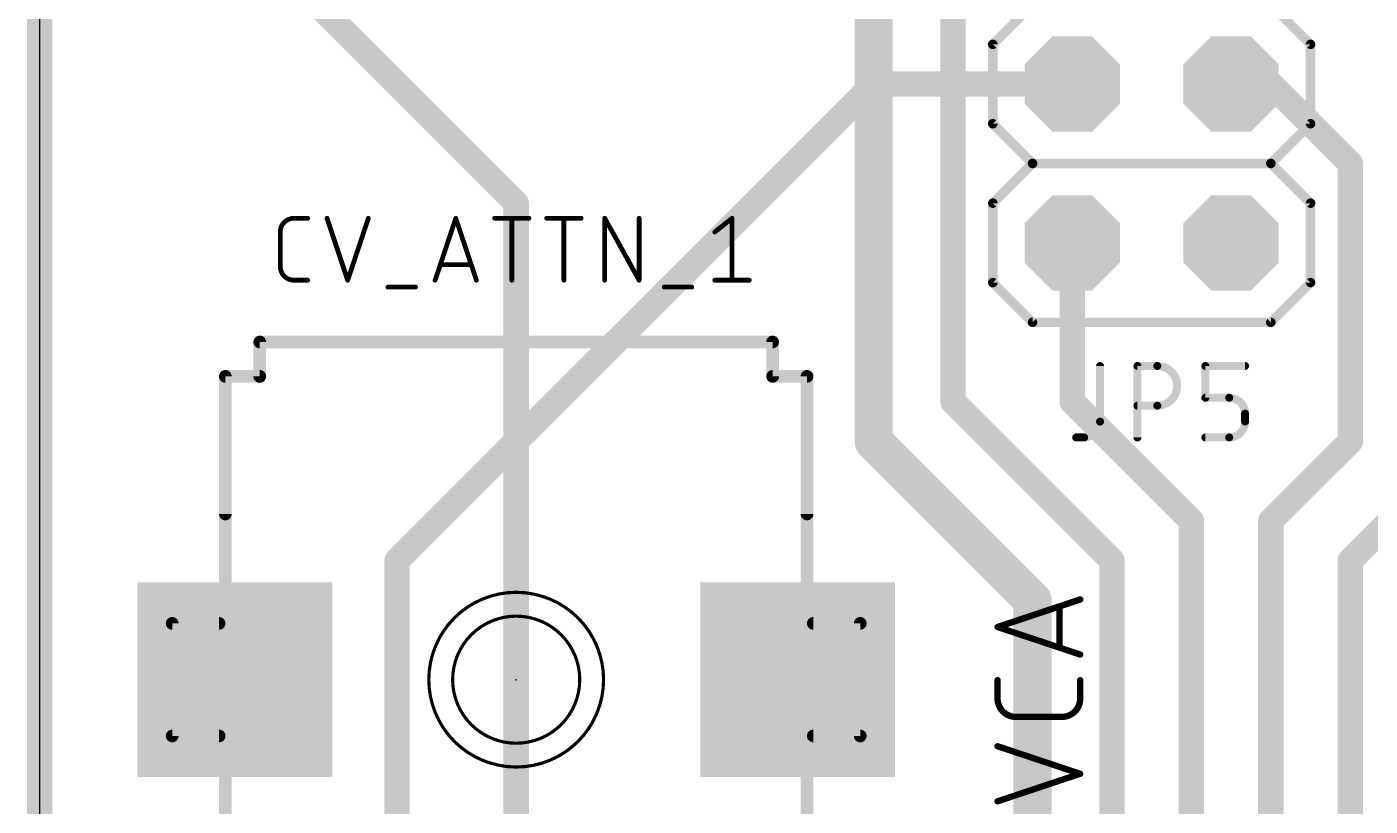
# Model space of a CAD drawing. Extents: x -0.2 to 35.8, y -0.2 to 99.3.
# Drawn here: x -0.2 to 21.27, y 71 to 83.46 of the extents above; entities that cross this region are included whole.
import ezdxf

# ---------------------------------------------------------------- set-up
doc = ezdxf.new("R2010")
doc.units = 0
for name, color, linetype in [('1', 12, 'CONTINUOUS'), ('16', 132, 'CONTINUOUS'), ('17', 110, 'CONTINUOUS'), ('20', 31, 'CONTINUOUS'), ('21', 253, 'CONTINUOUS'), ('23', 53, 'CONTINUOUS'), ('25', 253, 'CONTINUOUS'), ('51', 253, 'CONTINUOUS')]:
    doc.layers.add(name, color=color, linetype=linetype)

# ---------------------------------------------------------------- blocks, each defined once
blk = doc.blocks.new('SQUAREP')
blk.add_solid([(-0.5, -0.5), (0.5, -0.5), (-0.5, 0.5), (0.5, 0.5)])
blk = doc.blocks.new('RECT')
blk.add_solid([(-0.5, -0.5), (0.5, -0.5), (-0.5, 0.5), (0.5, 0.5)])
blk = doc.blocks.new('OCTAGONP')
at = {"const_width": 0.5}
blk.add_lwpolyline([(-0.25, -0.1036), (-0.25, 0.1036), (-0.1036, 0.25), (0.1036, 0.25), (0.25, 0.1036), (0.25, -0.1036), (0.1036, -0.25), (-0.1036, -0.25), (-0.25, -0.1036), (-0.25, 0.1036)], dxfattribs=at)

msp = doc.modelspace()

# ---------------------------------------------------------------- linework, layer by layer
at = {"layer": '1'}
for points, const_width in [([(0, 99.06), (0, 0)], 0.4064), ([(13.335, 86.36), (13.335, 76.835)], 0.6096), ([(3.175, 85.09), (7.62, 80.645)], 0.4064), ([(14.605, 83.82), (14.605, 77.47)], 0.4064), ([(19.685, 82.55), (19.05, 82.55)], 0.4064), ([(20.955, 81.28), (19.685, 82.55)], 0.4064), ([(20.955, 76.835), (20.955, 81.28)], 0.4064), ([(7.62, 80.645), (7.62, 66.025)], 0.4064), ([(16.51, 80.01), (16.51, 77.47)], 0.4064), ([(14.605, 77.47), (17.145, 74.93)], 0.4064), ([(16.51, 77.47), (18.415, 75.565)], 0.4064), ([(13.335, 76.835), (15.875, 74.295)], 0.6096), ([(19.685, 75.565), (20.955, 76.835)], 0.4064), ([(22.225, 76.2), (20.955, 74.93)], 0.4064), ([(18.415, 75.565), (18.415, 62.865)], 0.4064), ([(19.685, 63.5), (19.685, 75.565)], 0.4064), ([(17.145, 74.93), (17.145, 60.96)], 0.4064), ([(20.955, 74.93), (20.955, 64.135)], 0.4064), ([(15.875, 74.295), (15.875, 63.5)], 0.6096)]:
    msp.add_lwpolyline(points, dxfattribs=dict(at, const_width=const_width))
for points, const_width in [([(19.05, 82.6516, 1), (19.05, 82.4484)], 0.2032), ([(19.7568, 82.6218, 1), (19.6132, 82.4782)], 0.2032), ([(19.685, 82.4484, 1), (19.685, 82.6516)], 0.2032), ([(21.0566, 81.28, 1), (20.8534, 81.28)], 0.2032), ([(20.8832, 81.2082, 1), (21.0268, 81.3518)], 0.2032), ([(7.7216, 80.645, 1), (7.5184, 80.645)], 0.2032), ([(7.5482, 80.5732, 1), (7.6918, 80.7168)], 0.2032), ([(16.6116, 80.01, 1), (16.4084, 80.01)], 0.2032), ([(14.5034, 77.47, 1), (14.7066, 77.47)], 0.2032), ([(14.6768, 77.5418, 1), (14.5332, 77.3982)], 0.2032), ([(16.4084, 77.47, 1), (16.6116, 77.47)], 0.2032), ([(16.5818, 77.5418, 1), (16.4382, 77.3982)], 0.2032), ([(13.4428, 76.9428, 1), (13.2272, 76.7272)], 0.3048), ([(13.1826, 76.835, 1), (13.4874, 76.835)], 0.3048), ([(20.8534, 76.835, 1), (21.0566, 76.835)], 0.2032), ([(21.0268, 76.7632, 1), (20.8832, 76.9068)], 0.2032), ([(18.5166, 75.565, 1), (18.3134, 75.565)], 0.2032), ([(18.3432, 75.4932, 1), (18.4868, 75.6368)], 0.2032), ([(19.7866, 75.565, 1), (19.5834, 75.565)], 0.2032), ([(19.6132, 75.6368, 1), (19.7568, 75.4932)], 0.2032), ([(17.2466, 74.93, 1), (17.0434, 74.93)], 0.2032), ([(17.0732, 74.8582, 1), (17.2168, 75.0018)], 0.2032), ([(21.0566, 74.93, 1), (20.8534, 74.93)], 0.2032), ([(20.8832, 75.0018, 1), (21.0268, 74.8582)], 0.2032), ([(16.0274, 74.295, 1), (15.7226, 74.295)], 0.3048), ([(15.7672, 74.1872, 1), (15.9828, 74.4028)], 0.3048)]:
    msp.add_lwpolyline(points, format="xyb", dxfattribs=dict(at, const_width=const_width))
at = {"layer": '16', "const_width": 0.4064}
for points in [[(0, 99.06), (0, 0)], [(13.335, 82.55), (5.715, 74.93)], [(16.51, 82.55), (13.335, 82.55)], [(5.715, 74.93), (5.715, 70.485)]]:
    msp.add_lwpolyline(points, dxfattribs=at)
at = {"layer": '16', "const_width": 0.2032}
for points in [[(13.335, 82.6516, 1), (13.335, 82.4484)], [(13.4068, 82.4782, 1), (13.2632, 82.6218)], [(16.51, 82.4484, 1), (16.51, 82.6516)], [(5.8166, 74.93, 1), (5.6134, 74.93)], [(5.6432, 75.0018, 1), (5.7868, 74.8582)]]:
    msp.add_lwpolyline(points, format="xyb", dxfattribs=at)
at = {"layer": '20'}
msp.add_line((0, 99.05), (0, 0), dxfattribs=at)
at = {"layer": '21'}
for points, const_width in [([(15.875, 83.82), (15.24, 83.185)], 0.1524), ([(19.685, 83.82), (20.32, 83.185)], 0.1524), ([(15.24, 83.185), (15.24, 81.915)], 0.1524), ([(20.32, 83.185), (20.32, 81.915)], 0.1524), ([(15.24, 81.915), (15.875, 81.28)], 0.1524), ([(20.32, 81.915), (19.685, 81.28)], 0.1524), ([(15.875, 81.28), (15.24, 80.645)], 0.1524), ([(19.685, 81.28), (15.875, 81.28)], 0.1524), ([(19.685, 81.28), (20.32, 80.645)], 0.1524), ([(15.24, 80.645), (15.24, 79.375)], 0.1524), ([(20.32, 80.645), (20.32, 79.375)], 0.1524), ([(15.24, 79.375), (15.875, 78.74)], 0.1524), ([(20.32, 79.375), (19.685, 78.74)], 0.1524), ([(19.685, 78.74), (15.875, 78.74)], 0.1524), ([(3.52, 78.425), (11.72, 78.425)], 0.2032), ([(3.52, 78.425), (3.52, 77.875)], 0.2032), ([(11.72, 77.875), (11.72, 78.425)], 0.2032), ([(3.52, 77.875), (2.97, 77.875)], 0.2032), ([(2.97, 75.675), (2.97, 77.875)], 0.2032), ([(12.27, 77.875), (11.72, 77.875)], 0.2032), ([(12.27, 77.875), (12.27, 75.675)], 0.2032)]:
    msp.add_lwpolyline(points, dxfattribs=dict(at, const_width=const_width))
for points, const_width in [([(15.2781, 83.185, 1), (15.2019, 83.185)], 0.0762), ([(15.2131, 83.2119, 1), (15.2669, 83.1581)], 0.0762), ([(20.3581, 83.185, 1), (20.2819, 83.185)], 0.0762), ([(20.2931, 83.1581, 1), (20.3469, 83.2119)], 0.0762), ([(15.2019, 81.915, 1), (15.2781, 81.915)], 0.0762), ([(15.2669, 81.9419, 1), (15.2131, 81.8881)], 0.0762), ([(20.2819, 81.915, 1), (20.3581, 81.915)], 0.0762), ([(20.3469, 81.8881, 1), (20.2931, 81.9419)], 0.0762), ([(15.875, 81.3181, 1), (15.875, 81.2419)], 0.0762), ([(15.9019, 81.2531, 1), (15.8481, 81.3069)], 0.0762), ([(15.8481, 81.2531, 1), (15.9019, 81.3069)], 0.0762), ([(19.7119, 81.3069, 1), (19.6581, 81.2531)], 0.0762), ([(19.6581, 81.3069, 1), (19.7119, 81.2531)], 0.0762), ([(19.685, 81.2419, 1), (19.685, 81.3181)], 0.0762), ([(15.2781, 80.645, 1), (15.2019, 80.645)], 0.0762), ([(15.2131, 80.6719, 1), (15.2669, 80.6181)], 0.0762), ([(20.3581, 80.645, 1), (20.2819, 80.645)], 0.0762), ([(20.2931, 80.6181, 1), (20.3469, 80.6719)], 0.0762), ([(15.2019, 79.375, 1), (15.2781, 79.375)], 0.0762), ([(15.2669, 79.4019, 1), (15.2131, 79.3481)], 0.0762), ([(20.2819, 79.375, 1), (20.3581, 79.375)], 0.0762), ([(20.3469, 79.3481, 1), (20.2931, 79.4019)], 0.0762), ([(15.875, 78.7781, 1), (15.875, 78.7019)], 0.0762), ([(19.685, 78.7019, 1), (19.685, 78.7781)], 0.0762), ([(15.8481, 78.7131, 1), (15.9019, 78.7669)], 0.0762), ([(19.6581, 78.7669, 1), (19.7119, 78.7131)], 0.0762), ([(3.52, 78.4758, 1), (3.52, 78.3742)], 0.1016), ([(3.5708, 78.425, 1), (3.4692, 78.425)], 0.1016), ([(11.7708, 78.425, 1), (11.6692, 78.425)], 0.1016), ([(11.72, 78.3742, 1), (11.72, 78.4758)], 0.1016), ([(2.97, 77.9258, 1), (2.97, 77.8242)], 0.1016), ([(3.0208, 77.875, 1), (2.9192, 77.875)], 0.1016), ([(3.52, 77.8242, 1), (3.52, 77.9258)], 0.1016), ([(11.72, 77.9258, 1), (11.72, 77.8242)], 0.1016), ([(12.3208, 77.875, 1), (12.2192, 77.875)], 0.1016), ([(12.27, 77.8242, 1), (12.27, 77.9258)], 0.1016), ([(3.4692, 77.875, 1), (3.5708, 77.875)], 0.1016), ([(11.6692, 77.875, 1), (11.7708, 77.875)], 0.1016), ([(2.9192, 75.675, 1), (3.0208, 75.675)], 0.1016), ([(12.2192, 75.675, 1), (12.3208, 75.675)], 0.1016), ([(7.62, 71.628, 1), (7.62, 74.422, 1), (7.62, 71.628)], 0.0508), ([(7.62, 72.009, 1), (7.62, 74.041, 1), (7.62, 72.009)], 0.0508)]:
    msp.add_lwpolyline(points, format="xyb", dxfattribs=dict(at, const_width=const_width))
at = {"layer": '23'}
msp.add_point((7.62, 73.025), dxfattribs=at)
at = {"layer": '25'}
for points, const_width in [([(4.0682, 80.4037, 0.4142), (3.8481, 80.1836)], 0.0762), ([(4.0682, 80.4227, 1), (4.0682, 80.3847)], 0.0381), ([(4.0682, 80.3847, 1), (4.0682, 80.4227)], 0.0381), ([(4.2884, 80.3847, 1), (4.2884, 80.4227)], 0.0381), ([(4.6139, 80.4097, 1), (4.5777, 80.3977)], 0.0381), ([(5.2743, 80.3977, 1), (5.2381, 80.4097)], 0.0381), ([(6.6723, 80.4097, 1), (6.6361, 80.3977)], 0.0381), ([(6.6723, 80.3977, 1), (6.6361, 80.4097)], 0.0381), ([(7.2752, 80.4227, 1), (7.2752, 80.3847)], 0.0381), ([(7.5694, 80.4037, 1), (7.5313, 80.4037)], 0.0381), ([(7.8255, 80.3847, 1), (7.8255, 80.4227)], 0.0381), ([(8.1073, 80.4227, 1), (8.1073, 80.3847)], 0.0381), ([(8.4015, 80.4037, 1), (8.3634, 80.4037)], 0.0381), ([(8.6576, 80.3847, 1), (8.6576, 80.4227)], 0.0381), ([(9.0544, 80.4037, 1), (9.0163, 80.4037)], 0.0381), ([(9.052, 80.413, 1), (9.0187, 80.3944)], 0.0381), ([(9.6048, 80.4037, 1), (9.5667, 80.4037)], 0.0381), ([(11.0898, 80.4037, 1), (11.0517, 80.4037)], 0.0381), ([(11.0826, 80.3888, 1), (11.0588, 80.4186)], 0.0381), ([(3.8672, 80.1836, 1), (3.8291, 80.1836)], 0.0381), ([(3.8291, 80.1836, 1), (3.8672, 80.1836)], 0.0381), ([(10.7837, 80.1984, 1), (10.8075, 80.1687)], 0.0381), ([(6.4066, 79.6798, 1), (6.4066, 79.6417)], 0.0381), ([(6.9019, 79.6417, 1), (6.9019, 79.6798)], 0.0381), ([(3.8481, 79.6332, 0.4142), (4.0682, 79.4131)], 0.0762), ([(3.8672, 79.6332, 1), (3.8291, 79.6332)], 0.0381), ([(3.8291, 79.6332, 1), (3.8672, 79.6332)], 0.0381), ([(4.0682, 79.4321, 1), (4.0682, 79.3941)], 0.0381), ([(4.0682, 79.3941, 1), (4.0682, 79.4321)], 0.0381), ([(4.2884, 79.3941, 1), (4.2884, 79.4321)], 0.0381), ([(4.9079, 79.4191, 1), (4.9441, 79.4071)], 0.0381), ([(4.9079, 79.4071, 1), (4.9441, 79.4191)], 0.0381), ([(5.57, 79.3221, 1), (5.57, 79.284)], 0.0381), ([(6.0102, 79.284, 1), (6.0102, 79.3221)], 0.0381), ([(6.3059, 79.4191, 1), (6.3421, 79.4071)], 0.0381), ([(6.9663, 79.4071, 1), (7.0025, 79.4191)], 0.0381), ([(7.5313, 79.4131, 1), (7.5694, 79.4131)], 0.0381), ([(8.3634, 79.4131, 1), (8.4015, 79.4131)], 0.0381), ([(9.0163, 79.4131, 1), (9.0544, 79.4131)], 0.0381), ([(9.5667, 79.4131, 1), (9.6048, 79.4131)], 0.0381), ([(9.569, 79.4038, 1), (9.6024, 79.4224)], 0.0381), ([(9.9865, 79.3221, 1), (9.9865, 79.284)], 0.0381), ([(10.4268, 79.284, 1), (10.4268, 79.3221)], 0.0381), ([(10.7956, 79.4321, 1), (10.7956, 79.3941)], 0.0381), ([(11.0517, 79.4131, 1), (11.0898, 79.4131)], 0.0381), ([(11.3459, 79.3941, 1), (11.3459, 79.4321)], 0.0381), ([(16.9862, 78.0415, 1), (16.9228, 78.0415)], 0.0635), ([(17.5525, 78.0733, 1), (17.5525, 78.0097)], 0.0635), ([(17.5843, 78.0415, 1), (17.5208, 78.0415)], 0.0635), ([(17.87, 78.0733, 1), (17.87, 78.0097)], 0.0635), ([(17.87, 77.4065, 1), (17.87, 78.0415)], 0.127), ([(17.87, 78.0097, 1), (17.87, 78.0733)], 0.0635), ([(18.6384, 78.0733, 1), (18.6384, 78.0097)], 0.0635), ([(18.6701, 78.0415, 1), (18.6066, 78.0415)], 0.0635), ([(19.2734, 78.0097, 1), (19.2734, 78.0733)], 0.0635), ([(18.6384, 77.5653, 1), (18.6384, 77.5018)], 0.0635), ([(18.6066, 77.5335, 1), (18.6701, 77.5335)], 0.0635), ([(19.2734, 77.2795, 0.4142), (19.0194, 77.5335)], 0.127), ([(19.0194, 77.5653, 1), (19.0194, 77.5018)], 0.0635), ([(19.0194, 77.5018, 1), (19.0194, 77.5653)], 0.0635), ([(17.5525, 77.4383, 1), (17.5525, 77.3748)], 0.0635), ([(17.87, 77.4383, 1), (17.87, 77.3748)], 0.0635), ([(17.87, 77.3748, 1), (17.87, 77.4383)], 0.0635), ([(19.3051, 77.2795, 1), (19.2416, 77.2795)], 0.0635), ([(16.7005, 76.8985, 0.4142), (16.9545, 77.1525)], 0.127), ([(16.9862, 77.1525, 1), (16.9228, 77.1525)], 0.0635), ([(16.9228, 77.1525, 1), (16.9862, 77.1525)], 0.0635), ([(19.0194, 76.8985, 0.4142), (19.2734, 77.1525)], 0.127), ([(19.2416, 77.2795, 1), (19.3051, 77.2795)], 0.0635), ([(19.3051, 77.1525, 1), (19.2416, 77.1525)], 0.0635), ([(19.2416, 77.1525, 1), (19.3051, 77.1525)], 0.0635), ([(16.5735, 76.9303, 1), (16.5735, 76.8667)], 0.0635), ([(16.7005, 76.9303, 1), (16.7005, 76.8667)], 0.0635), ([(16.7005, 76.8667, 1), (16.7005, 76.9303)], 0.0635), ([(17.5208, 76.8985, 1), (17.5843, 76.8985)], 0.0635), ([(18.6384, 76.9303, 1), (18.6384, 76.8667)], 0.0635), ([(19.0194, 76.9303, 1), (19.0194, 76.8667)], 0.0635), ([(19.0194, 76.8667, 1), (19.0194, 76.9303)], 0.0635), ([(16.645, 74.283, 1), (16.629, 74.3312)], 0.0508), ([(16.3322, 74.197, 1), (16.2814, 74.197)], 0.0508), ([(15.3242, 73.8909, 1), (15.3082, 73.8427)], 0.0508), ([(15.3082, 73.8909, 1), (15.3242, 73.8427)], 0.0508), ([(16.2814, 73.5366, 1), (16.3322, 73.5366)], 0.0508), ([(16.629, 73.4024, 1), (16.645, 73.4506)], 0.0508), ([(15.3416, 73.0166, 1), (15.2908, 73.0166)], 0.0508), ([(16.6624, 73.0166, 1), (16.6116, 73.0166)], 0.0508), ([(15.3162, 72.7231, 0.4142), (15.6097, 72.4296)], 0.1016), ([(15.3416, 72.7231, 1), (15.2908, 72.7231)], 0.0508), ([(15.2908, 72.7231, 1), (15.3416, 72.7231)], 0.0508), ([(16.3435, 72.4296, 0.4142), (16.637, 72.7231)], 0.1016), ([(16.6624, 72.7231, 1), (16.6116, 72.7231)], 0.0508), ([(16.6116, 72.7231, 1), (16.6624, 72.7231)], 0.0508), ([(15.6097, 72.455, 1), (15.6097, 72.4042)], 0.0508), ([(15.6097, 72.4042, 1), (15.6097, 72.455)], 0.0508), ([(16.3435, 72.455, 1), (16.3435, 72.4042)], 0.0508), ([(16.3435, 72.4042, 1), (16.3435, 72.455)], 0.0508), ([(15.3242, 71.9842, 1), (15.3082, 71.936)], 0.0508), ([(16.645, 71.4957, 1), (16.629, 71.5439)], 0.0508), ([(16.629, 71.4957, 1), (16.645, 71.5439)], 0.0508), ([(15.3082, 71.1037, 1), (15.3242, 71.0555)], 0.0508)]:
    msp.add_lwpolyline(points, format="xyb", dxfattribs=dict(at, const_width=const_width))
for points, const_width in [([(4.0682, 80.4037), (4.2884, 80.4037)], 0.0762), ([(4.5958, 80.4037), (4.926, 79.4131)], 0.0762), ([(4.926, 79.4131), (5.2562, 80.4037)], 0.0762), ([(6.324, 79.4131), (6.6542, 80.4037)], 0.0762), ([(6.6542, 80.4037), (6.9844, 79.4131)], 0.0762), ([(7.2752, 80.4037), (7.8255, 80.4037)], 0.0762), ([(7.5503, 79.4131), (7.5503, 80.4037)], 0.0762), ([(8.1073, 80.4037), (8.6576, 80.4037)], 0.0762), ([(8.3824, 79.4131), (8.3824, 80.4037)], 0.0762), ([(9.0354, 79.4131), (9.0354, 80.4037)], 0.0762), ([(9.0354, 80.4037), (9.5857, 79.4131)], 0.0762), ([(9.5857, 79.4131), (9.5857, 80.4037)], 0.0762), ([(10.7956, 80.1836), (11.0707, 80.4037)], 0.0762), ([(11.0707, 80.4037), (11.0707, 79.4131)], 0.0762), ([(3.8481, 79.6332), (3.8481, 80.1836)], 0.0762), ([(6.9019, 79.6608), (6.4066, 79.6608)], 0.0762), ([(4.2884, 79.4131), (4.0682, 79.4131)], 0.0762), ([(5.57, 79.303), (6.0102, 79.303)], 0.0762), ([(9.9865, 79.303), (10.4268, 79.303)], 0.0762), ([(10.7956, 79.4131), (11.3459, 79.4131)], 0.0762), ([(16.9545, 78.0415), (16.9545, 77.1525)], 0.127), ([(17.5525, 76.8985), (17.5525, 78.0415)], 0.127), ([(17.5525, 78.0415), (17.87, 78.0415)], 0.127), ([(18.6384, 77.5335), (18.6384, 78.0415)], 0.127), ([(18.6384, 78.0415), (19.2734, 78.0415)], 0.127), ([(19.0194, 77.5335), (18.6384, 77.5335)], 0.127), ([(17.87, 77.4065), (17.5525, 77.4065)], 0.127), ([(19.2734, 77.1525), (19.2734, 77.2795)], 0.127), ([(16.7005, 76.8985), (16.5735, 76.8985)], 0.127), ([(18.6384, 76.8985), (19.0194, 76.8985)], 0.127), ([(15.3162, 73.8668), (16.637, 74.3071)], 0.1016), ([(16.3068, 74.197), (16.3068, 73.5366)], 0.1016), ([(16.637, 73.4265), (15.3162, 73.8668)], 0.1016), ([(15.3162, 72.7231), (15.3162, 73.0166)], 0.1016), ([(16.637, 73.0166), (16.637, 72.7231)], 0.1016), ([(16.3435, 72.4296), (15.6097, 72.4296)], 0.1016), ([(16.637, 71.5198), (15.3162, 71.9601)], 0.1016), ([(15.3162, 71.0796), (16.637, 71.5198)], 0.1016)]:
    msp.add_lwpolyline(points, dxfattribs=dict(at, const_width=const_width))
at = {"layer": '51', "const_width": 0.2032}
for points in [[(2.97, 67.675), (2.97, 77.875)], [(12.27, 77.875), (12.27, 67.675)], [(2.87, 73.925), (2.12, 73.925)], [(2.12, 73.925), (2.12, 72.125)], [(13.12, 73.925), (12.37, 73.925)], [(13.12, 72.125), (13.12, 73.925)], [(2.12, 72.125), (2.87, 72.125)], [(12.37, 72.125), (13.12, 72.125)]]:
    msp.add_lwpolyline(points, dxfattribs=at)
at = {"layer": '51', "const_width": 0.1016}
for points in [[(3.0208, 77.875, 1), (2.9192, 77.875)], [(12.3208, 77.875, 1), (12.2192, 77.875)], [(2.12, 73.9758, 1), (2.12, 73.8742)], [(2.1708, 73.925, 1), (2.0692, 73.925)], [(2.87, 73.8742, 1), (2.87, 73.9758)], [(12.37, 73.9758, 1), (12.37, 73.8742)], [(13.1708, 73.925, 1), (13.0692, 73.925)], [(13.12, 73.8742, 1), (13.12, 73.9758)], [(2.12, 72.1758, 1), (2.12, 72.0742)], [(2.0692, 72.125, 1), (2.1708, 72.125)], [(2.87, 72.0742, 1), (2.87, 72.1758)], [(12.37, 72.1758, 1), (12.37, 72.0742)], [(13.0692, 72.125, 1), (13.1708, 72.125)], [(13.12, 72.0742, 1), (13.12, 72.1758)]]:
    msp.add_lwpolyline(points, format="xyb", dxfattribs=at)

# ---------------------------------------------------------------- block references
at = {"layer": '17', "rotation": 270}
for name, p, xscale, yscale in [('OCTAGONP', (16.51, 82.55), 1.524, 1.524), ('OCTAGONP', (16.51, 82.55), 1.524, 1.524), ('OCTAGONP', (19.05, 82.55), 1.524, 1.524), ('OCTAGONP', (19.05, 82.55), 1.524, 1.524), ('OCTAGONP', (16.51, 80.01), 1.524, 1.524), ('OCTAGONP', (16.51, 80.01), 1.524, 1.524), ('OCTAGONP', (19.05, 80.01), 1.524, 1.524), ('OCTAGONP', (19.05, 80.01), 1.524, 1.524), ('SQUAREP', (3.12, 73.025), 3.116, 3.116), ('SQUAREP', (3.12, 73.025), 3.116, 3.116), ('SQUAREP', (12.12, 73.025), 3.116, 3.116), ('SQUAREP', (12.12, 73.025), 3.116, 3.116)]:
    msp.add_blockref(name, p, dxfattribs=dict(at, xscale=xscale, yscale=yscale))
at = {"layer": '51', "xscale": 0.508, "yscale": 0.508, "rotation": 270}
for p in [(16.51, 82.55), (19.05, 82.55), (16.51, 80.01), (19.05, 80.01)]:
    msp.add_blockref('RECT', p, dxfattribs=at)

doc.saveas('drawing.dxf')
